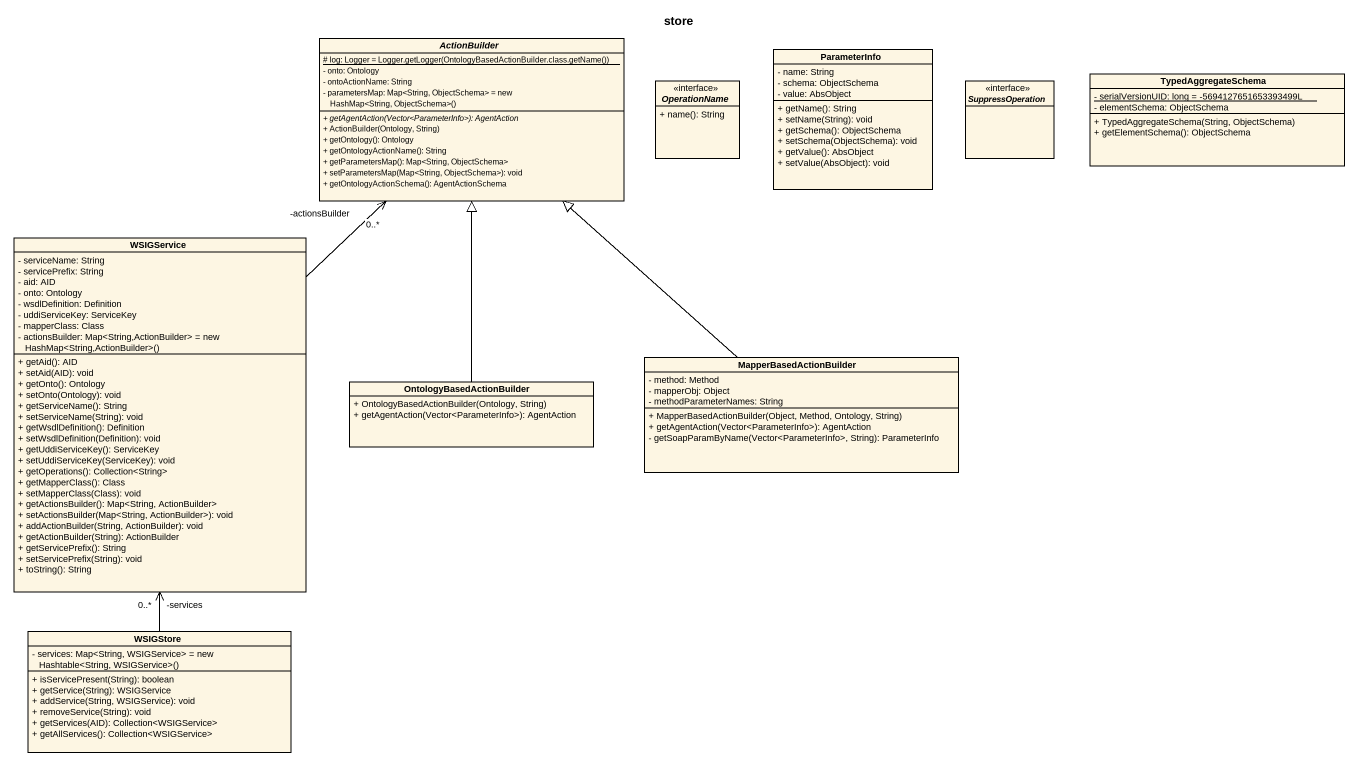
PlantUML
@startuml
title store
hide circle
hide empty members
skinparam classAttributeIconSize 0
abstract class ActionBuilder {
  {static} {field} # log: Logger = Logger.getLogger(OntologyBasedActionBuilder.class.getName())
  - onto: Ontology
  - ontoActionName: String
  {field} - parametersMap: Map<String, ObjectSchema> = new HashMap<String, ObjectSchema>()
  {abstract} + getAgentAction(Vector<ParameterInfo>): AgentAction
  + ActionBuilder(Ontology, String)
  + getOntology(): Ontology
  + getOntologyActionName(): String
  + getParametersMap(): Map<String, ObjectSchema>
  + setParametersMap(Map<String, ObjectSchema>): void
  + getOntologyActionSchema(): AgentActionSchema
}
class ParameterInfo {
  - name: String
  - schema: ObjectSchema
  - value: AbsObject
  + getName(): String
  + setName(String): void
  + getSchema(): ObjectSchema
  + setSchema(ObjectSchema): void
  + getValue(): AbsObject
  + setValue(AbsObject): void
}
class TypedAggregateSchema {
  {static} - serialVersionUID: long = -5694127651653393499L
  - elementSchema: ObjectSchema
  + TypedAggregateSchema(String, ObjectSchema)
  + getElementSchema(): ObjectSchema
}
interface OperationName <<interface>> {
  + name(): String
}
interface SuppressOperation <<interface>>
class WSIGService {
  - serviceName: String
  - servicePrefix: String
  - aid: AID
  - onto: Ontology
  - wsdlDefinition: Definition
  - uddiServiceKey: ServiceKey
  - mapperClass: Class
  {field} - actionsBuilder: Map<String,ActionBuilder> = new HashMap<String,ActionBuilder>()
  + getAid(): AID
  + setAid(AID): void
  + getOnto(): Ontology
  + setOnto(Ontology): void
  + getServiceName(): String
  + setServiceName(String): void
  + getWsdlDefinition(): Definition
  + setWsdlDefinition(Definition): void
  + getUddiServiceKey(): ServiceKey
  + setUddiServiceKey(ServiceKey): void
  + getOperations(): Collection<String>
  + getMapperClass(): Class
  + setMapperClass(Class): void
  + getActionsBuilder(): Map<String, ActionBuilder>
  + setActionsBuilder(Map<String, ActionBuilder>): void
  + addActionBuilder(String, ActionBuilder): void
  + getActionBuilder(String): ActionBuilder
  + getServicePrefix(): String
  + setServicePrefix(String): void
  + toString(): String
}
class OntologyBasedActionBuilder {
  + OntologyBasedActionBuilder(Ontology, String)
  + getAgentAction(Vector<ParameterInfo>): AgentAction
}
class MapperBasedActionBuilder {
  - method: Method
  - mapperObj: Object
  - methodParameterNames: String
  + MapperBasedActionBuilder(Object, Method, Ontology, String)
  + getAgentAction(Vector<ParameterInfo>): AgentAction
  - getSoapParamByName(Vector<ParameterInfo>, String): ParameterInfo
}
class WSIGStore {
  {field} - services: Map<String, WSIGService> = new Hashtable<String, WSIGService>()
  + isServicePresent(String): boolean
  + getService(String): WSIGService
  + addService(String, WSIGService): void
  + removeService(String): void
  + getServices(AID): Collection<WSIGService>
  + getAllServices(): Collection<WSIGService>
}
WSIGService -up-> "-actionsBuilder\n0..*" ActionBuilder
OntologyBasedActionBuilder -up-|> ActionBuilder
MapperBasedActionBuilder -up-|> ActionBuilder
WSIGStore -up-> "-services\n0..*" WSIGService
@enduml
